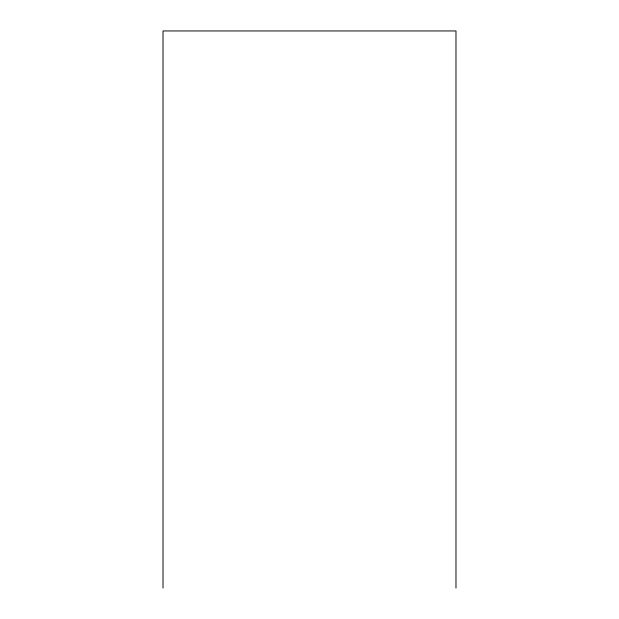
<?xml version="1.0" encoding="UTF-8"?>
<svg xmlns="http://www.w3.org/2000/svg" width="619" height="619" viewBox="0 0 619 619"><rect width="100%" height="100%" fill="white"/><g stroke="black" fill="none" stroke-linecap="round" stroke-linejoin="round"><path stroke-width="0.93" d="M455.979 588.05L455.979 30.95L163.021 30.95L163.021 588.05"/></g></svg>
